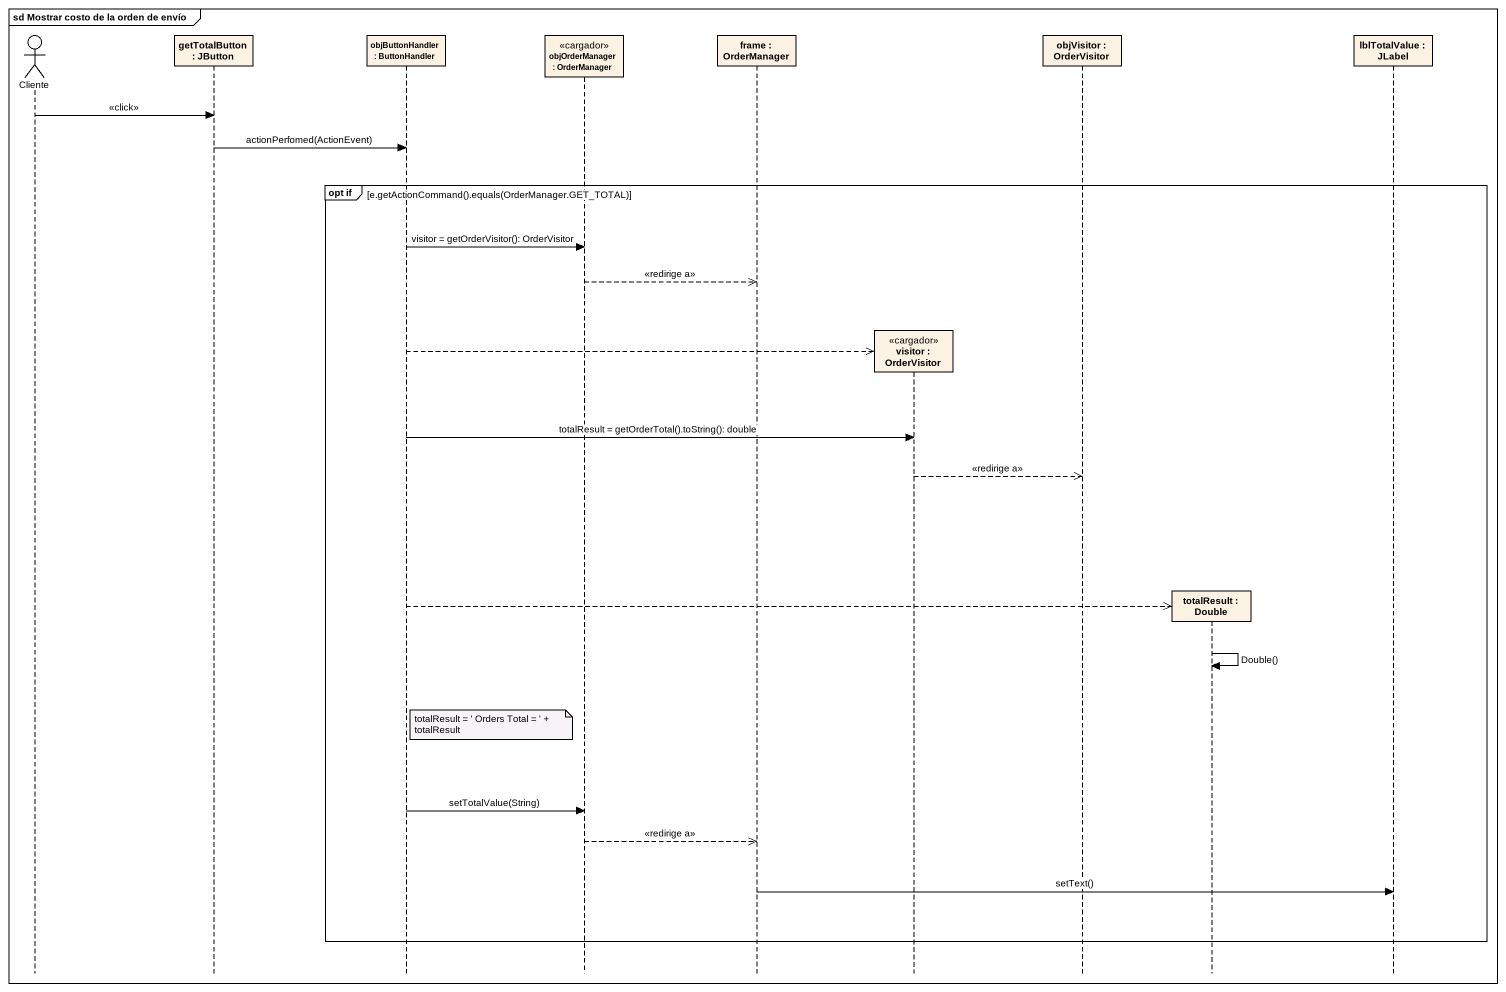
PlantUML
@startuml
mainframe sd Mostrar costo de la orden de envío
hide footbox
actor Cliente
participant "getTotalButton : JButton" as getTotalButton
participant "objButtonHandler : ButtonHandler" as objButtonHandler
participant "objOrderManager : OrderManager" as objOrderManager <<cargador>>
participant "frame : OrderManager" as frame_
participant "visitor : OrderVisitor" as visitor <<cargador>>
participant "objVisitor : OrderVisitor" as objVisitor
participant "totalResult : Double" as totalResult
participant "lblTotalValue : JLabel" as lblTotalValue

Cliente -> getTotalButton : <<click>>
getTotalButton -> objButtonHandler : actionPerfomed(ActionEvent)
group opt if [e.getActionCommand().equals(OrderManager.GET_TOTAL)]
  objButtonHandler -> objOrderManager : visitor = getOrderVisitor(): OrderVisitor
  objOrderManager -->> frame_ : <<redirige a>>
  objButtonHandler -->> visitor **
  objButtonHandler -> visitor : totalResult = getOrderTotal().toString(): double
  visitor -->> objVisitor : <<redirige a>>
  objButtonHandler -->> totalResult **
  totalResult -> totalResult : Double()
  note right of objButtonHandler : totalResult = ' Orders Total = ' + totalResult
  objButtonHandler -> objOrderManager : setTotalValue(String)
  objOrderManager -->> frame_ : <<redirige a>>
  frame_ -> lblTotalValue : setText()
end
@enduml
